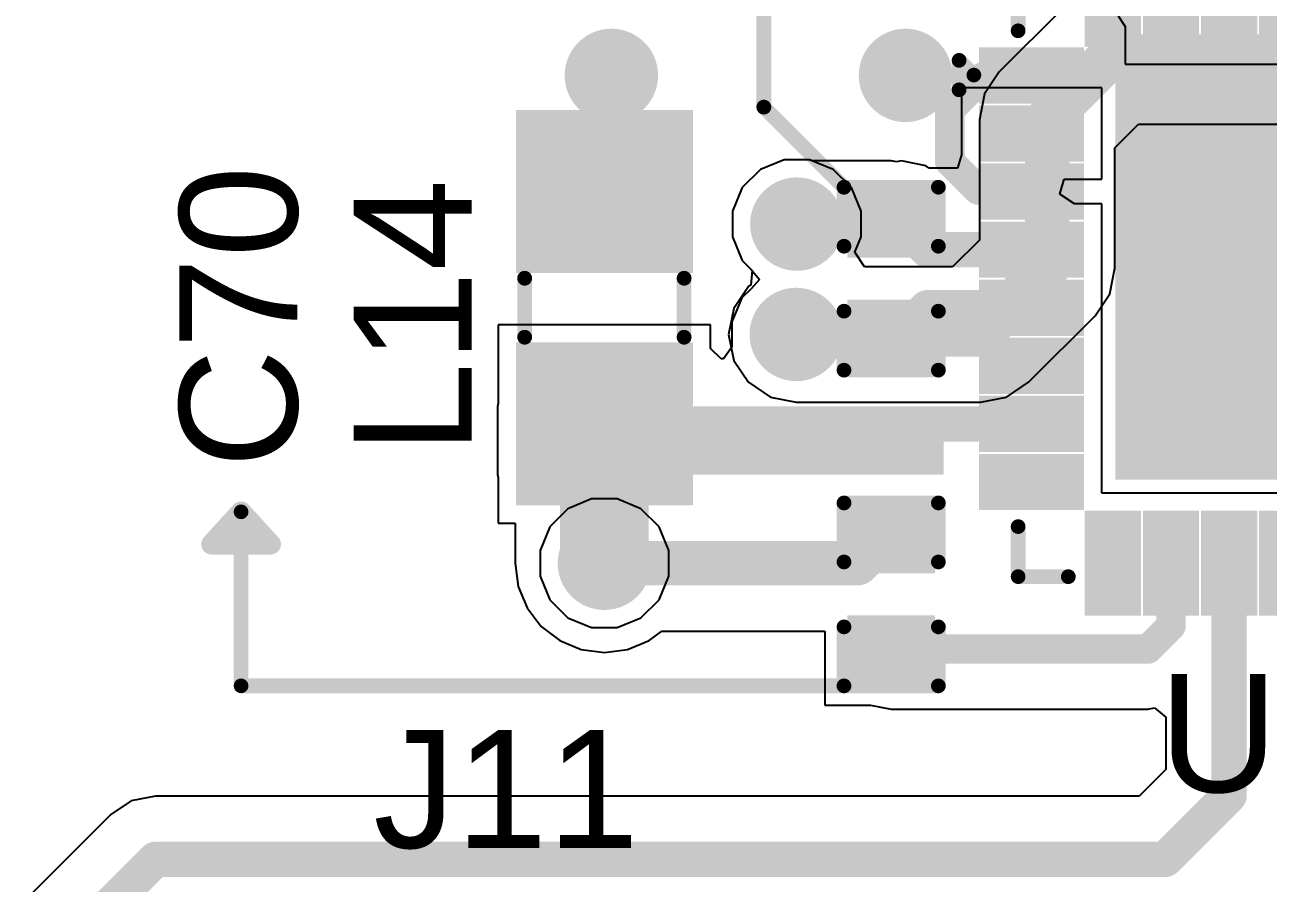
# Model space of a CAD drawing. Header units: millimetres. Extents: x 0 to 172, y 0 to 138.
# Drawn here: x 109.26 to 119.96, y 14.12 to 21.51 of the extents above; entities that cross this region are included whole.
import ezdxf

# ---------------------------------------------------------------- set-up
doc = ezdxf.new("R2010")
doc.units = ezdxf.units.MM
for name, color, linetype in [('BottomLayer', 5, 'Continuous'), ('BottomSolder', 6, 'Continuous'), ('TopLayer', 1, 'Continuous'), ('TopOverlay', 2, 'Continuous'), ('TopPaste', 8, 'Continuous'), ('TopSolder', 216, 'Continuous'), ('ViaHoleLayer', 16, 'Continuous')]:
    doc.layers.add(name, color=color, linetype=linetype)
doc.styles.add('Arial', font='', dxfattribs={"height": 0.2})
doc.styles.get('Arial').set_extended_font_data('Arial')

# ---------------------------------------------------------------- blocks, each defined once
blk = doc.blocks.new('32_QFN_7')
at = {"layer": 'TopLayer'}
for points in [[(-1.61, 2.1), (-1.89, 2.1), (-1.89, 2.8), (-1.61, 2.8)], [(-1.11, 2.1), (-1.39, 2.1), (-1.39, 2.8), (-1.11, 2.8)], [(-0.61, 2.1), (-0.89, 2.1), (-0.89, 2.8), (-0.61, 2.8)], [(-0.11, 2.1), (-0.39, 2.1), (-0.39, 2.8), (-0.11, 2.8)], [(0.39, 2.1), (0.11, 2.1), (0.11, 2.8), (0.39, 2.8)], [(0.89, 2.1), (0.61, 2.1), (0.61, 2.8), (0.89, 2.8)], [(1.39, 2.1), (1.11, 2.1), (1.11, 2.8), (1.39, 2.8)], [(1.89, 2.1), (1.61, 2.1), (1.61, 2.8), (1.89, 2.8)], [(-2.8, 1.61), (-2.8, 1.89), (-2.1, 1.89), (-2.1, 1.61)], [(2.1, 1.61), (2.1, 1.89), (2.8, 1.89), (2.8, 1.61)], [(1.627, -1.627), (-1.627, -1.627), (-1.627, 1.627), (1.627, 1.627)], [(-2.8, 1.11), (-2.8, 1.39), (-2.1, 1.39), (-2.1, 1.11)], [(2.1, 1.11), (2.1, 1.39), (2.8, 1.39), (2.8, 1.11)], [(-2.8, 0.61), (-2.8, 0.89), (-2.1, 0.89), (-2.1, 0.61)], [(2.1, 0.61), (2.1, 0.89), (2.8, 0.89), (2.8, 0.61)], [(-2.8, 0.11), (-2.8, 0.39), (-2.1, 0.39), (-2.1, 0.11)], [(2.1, 0.11), (2.1, 0.39), (2.8, 0.39), (2.8, 0.11)], [(-2.8, -0.39), (-2.8, -0.11), (-2.1, -0.11), (-2.1, -0.39)], [(2.1, -0.39), (2.1, -0.11), (2.8, -0.11), (2.8, -0.39)], [(-2.8, -0.89), (-2.8, -0.61), (-2.1, -0.61), (-2.1, -0.89)], [(2.1, -0.89), (2.1, -0.61), (2.8, -0.61), (2.8, -0.89)], [(-2.8, -1.39), (-2.8, -1.11), (-2.1, -1.11), (-2.1, -1.39)], [(2.1, -1.39), (2.1, -1.11), (2.8, -1.11), (2.8, -1.39)], [(-2.8, -1.89), (-2.8, -1.61), (-2.1, -1.61), (-2.1, -1.89)], [(2.1, -1.89), (2.1, -1.61), (2.8, -1.61), (2.8, -1.89)], [(-1.61, -2.8), (-1.89, -2.8), (-1.89, -2.1), (-1.61, -2.1)], [(-1.11, -2.8), (-1.39, -2.8), (-1.39, -2.1), (-1.11, -2.1)], [(-0.61, -2.8), (-0.89, -2.8), (-0.89, -2.1), (-0.61, -2.1)], [(-0.11, -2.8), (-0.39, -2.8), (-0.39, -2.1), (-0.11, -2.1)], [(0.39, -2.8), (0.11, -2.8), (0.11, -2.1), (0.39, -2.1)], [(0.89, -2.8), (0.61, -2.8), (0.61, -2.1), (0.89, -2.1)], [(1.39, -2.8), (1.11, -2.8), (1.11, -2.1), (1.39, -2.1)], [(1.89, -2.8), (1.61, -2.8), (1.61, -2.1), (1.89, -2.1)]]:
    blk.add_hatch(color=1, dxfattribs=at).paths.add_polyline_path(points)
at = {"layer": 'TopPaste'}
for points in [[(-1.61, 2.1), (-1.89, 2.1), (-1.89, 2.8), (-1.61, 2.8)], [(-1.11, 2.1), (-1.39, 2.1), (-1.39, 2.8), (-1.11, 2.8)], [(-0.61, 2.1), (-0.89, 2.1), (-0.89, 2.8), (-0.61, 2.8)], [(-0.11, 2.1), (-0.39, 2.1), (-0.39, 2.8), (-0.11, 2.8)], [(0.39, 2.1), (0.11, 2.1), (0.11, 2.8), (0.39, 2.8)], [(0.89, 2.1), (0.61, 2.1), (0.61, 2.8), (0.89, 2.8)], [(1.39, 2.1), (1.11, 2.1), (1.11, 2.8), (1.39, 2.8)], [(1.89, 2.1), (1.61, 2.1), (1.61, 2.8), (1.89, 2.8)], [(-2.8, 1.61), (-2.8, 1.89), (-2.1, 1.89), (-2.1, 1.61)], [(2.1, 1.61), (2.1, 1.89), (2.8, 1.89), (2.8, 1.61)], [(1.627, -1.627), (-1.627, -1.627), (-1.627, 1.627), (1.627, 1.627)], [(-2.8, 1.11), (-2.8, 1.39), (-2.1, 1.39), (-2.1, 1.11)], [(2.1, 1.11), (2.1, 1.39), (2.8, 1.39), (2.8, 1.11)], [(-2.8, 0.61), (-2.8, 0.89), (-2.1, 0.89), (-2.1, 0.61)], [(2.1, 0.61), (2.1, 0.89), (2.8, 0.89), (2.8, 0.61)], [(-2.8, 0.11), (-2.8, 0.39), (-2.1, 0.39), (-2.1, 0.11)], [(2.1, 0.11), (2.1, 0.39), (2.8, 0.39), (2.8, 0.11)], [(-2.8, -0.39), (-2.8, -0.11), (-2.1, -0.11), (-2.1, -0.39)], [(2.1, -0.39), (2.1, -0.11), (2.8, -0.11), (2.8, -0.39)], [(-2.8, -0.89), (-2.8, -0.61), (-2.1, -0.61), (-2.1, -0.89)], [(2.1, -0.89), (2.1, -0.61), (2.8, -0.61), (2.8, -0.89)], [(-2.8, -1.39), (-2.8, -1.11), (-2.1, -1.11), (-2.1, -1.39)], [(2.1, -1.39), (2.1, -1.11), (2.8, -1.11), (2.8, -1.39)], [(-2.8, -1.89), (-2.8, -1.61), (-2.1, -1.61), (-2.1, -1.89)], [(2.1, -1.89), (2.1, -1.61), (2.8, -1.61), (2.8, -1.89)], [(-1.61, -2.8), (-1.89, -2.8), (-1.89, -2.1), (-1.61, -2.1)], [(-1.11, -2.8), (-1.39, -2.8), (-1.39, -2.1), (-1.11, -2.1)], [(-0.61, -2.8), (-0.89, -2.8), (-0.89, -2.1), (-0.61, -2.1)], [(-0.11, -2.8), (-0.39, -2.8), (-0.39, -2.1), (-0.11, -2.1)], [(0.39, -2.8), (0.11, -2.8), (0.11, -2.1), (0.39, -2.1)], [(0.89, -2.8), (0.61, -2.8), (0.61, -2.1), (0.89, -2.1)], [(1.39, -2.8), (1.11, -2.8), (1.11, -2.1), (1.39, -2.1)], [(1.89, -2.8), (1.61, -2.8), (1.61, -2.1), (1.89, -2.1)]]:
    blk.add_hatch(color=8, dxfattribs=at).paths.add_polyline_path(points)
at = {"layer": 'TopSolder'}
for points in [[(-1.508, 1.998), (-1.992, 1.998), (-1.992, 2.902), (-1.508, 2.902)], [(-1.008, 1.998), (-1.492, 1.998), (-1.492, 2.902), (-1.008, 2.902)], [(-0.508, 1.998), (-0.992, 1.998), (-0.992, 2.902), (-0.508, 2.902)], [(-0.008, 1.998), (-0.492, 1.998), (-0.492, 2.902), (-0.008, 2.902)], [(0.492, 1.998), (0.008, 1.998), (0.008, 2.902), (0.492, 2.902)], [(0.992, 1.998), (0.508, 1.998), (0.508, 2.902), (0.992, 2.902)], [(1.492, 1.998), (1.008, 1.998), (1.008, 2.902), (1.492, 2.902)], [(1.992, 1.998), (1.508, 1.998), (1.508, 2.902), (1.992, 2.902)], [(-2.902, 1.508), (-2.902, 1.992), (-1.998, 1.992), (-1.998, 1.508)], [(1.998, 1.508), (1.998, 1.992), (2.902, 1.992), (2.902, 1.508)], [(1.729, -1.729), (-1.729, -1.729), (-1.729, 1.729), (1.729, 1.729)], [(-2.902, 1.008), (-2.902, 1.492), (-1.998, 1.492), (-1.998, 1.008)], [(1.998, 1.008), (1.998, 1.492), (2.902, 1.492), (2.902, 1.008)], [(-2.902, 0.508), (-2.902, 0.992), (-1.998, 0.992), (-1.998, 0.508)], [(1.998, 0.508), (1.998, 0.992), (2.902, 0.992), (2.902, 0.508)], [(-2.902, 0.008), (-2.902, 0.492), (-1.998, 0.492), (-1.998, 0.008)], [(1.998, 0.008), (1.998, 0.492), (2.902, 0.492), (2.902, 0.008)], [(-2.902, -0.492), (-2.902, -0.008), (-1.998, -0.008), (-1.998, -0.492)], [(1.998, -0.492), (1.998, -0.008), (2.902, -0.008), (2.902, -0.492)], [(-2.902, -0.992), (-2.902, -0.508), (-1.998, -0.508), (-1.998, -0.992)], [(1.998, -0.992), (1.998, -0.508), (2.902, -0.508), (2.902, -0.992)], [(-2.902, -1.492), (-2.902, -1.008), (-1.998, -1.008), (-1.998, -1.492)], [(1.998, -1.492), (1.998, -1.008), (2.902, -1.008), (2.902, -1.492)], [(-2.902, -1.992), (-2.902, -1.508), (-1.998, -1.508), (-1.998, -1.992)], [(1.998, -1.992), (1.998, -1.508), (2.902, -1.508), (2.902, -1.992)], [(-1.508, -2.902), (-1.992, -2.902), (-1.992, -1.998), (-1.508, -1.998)], [(-1.008, -2.902), (-1.492, -2.902), (-1.492, -1.998), (-1.008, -1.998)], [(-0.508, -2.902), (-0.992, -2.902), (-0.992, -1.998), (-0.508, -1.998)], [(-0.008, -2.902), (-0.492, -2.902), (-0.492, -1.998), (-0.008, -1.998)], [(0.492, -2.902), (0.008, -2.902), (0.008, -1.998), (0.492, -1.998)], [(0.992, -2.902), (0.508, -2.902), (0.508, -1.998), (0.992, -1.998)], [(1.492, -2.902), (1.008, -2.902), (1.008, -1.998), (1.492, -1.998)], [(1.992, -2.902), (1.508, -2.902), (1.508, -1.998), (1.992, -1.998)]]:
    blk.add_hatch(color=216, dxfattribs=at).paths.add_polyline_path(points)
at = {"layer": 'TopOverlay', "const_width": 0.127}
for points in [[(-2.565, 2.565), (-2.134, 2.565)], [(-2.565, 2.134), (-2.565, 2.565)], [(2.134, 2.565), (2.565, 2.565)], [(2.565, 2.134), (2.565, 2.565)], [(-3.073, 1.626), (-3.073, 1.88)], [(-3.073, 1.88), (-2.946, 1.753)], [(-3.073, 1.626), (-2.946, 1.753)], [(-2.565, -2.565), (-2.565, -2.134)], [(2.565, -2.565), (2.565, -2.134)], [(-2.565, -2.565), (-2.134, -2.565)], [(2.134, -2.565), (2.565, -2.565)]]:
    blk.add_lwpolyline(points, dxfattribs=at)
at = {"layer": 'TopOverlay', "const_width": 0.0635}
for points in [[(-2.597, 2.565, 1), (-2.534, 2.565, 1)], [(-2.597, 2.565, 1), (-2.534, 2.565, 1)], [(-2.165, 2.565, 1), (-2.102, 2.565, 1)], [(2.102, 2.565, 1), (2.165, 2.565, 1)], [(2.534, 2.565, 1), (2.597, 2.565, 1)], [(2.534, 2.565, 1), (2.597, 2.565, 1)], [(-2.597, 2.134, 1), (-2.534, 2.134, 1)], [(2.534, 2.134, 1), (2.597, 2.134, 1)], [(-3.105, 1.88, 1), (-3.042, 1.88, 1)], [(-3.105, 1.88, 1), (-3.042, 1.88, 1)], [(-2.978, 1.753, 1), (-2.915, 1.753, 1)], [(-2.978, 1.753, 1), (-2.915, 1.753, 1)], [(-3.105, 1.626, 1), (-3.042, 1.626, 1)], [(-3.105, 1.626, 1), (-3.042, 1.626, 1)], [(-2.597, -2.134, 1), (-2.534, -2.134, 1)], [(2.534, -2.134, 1), (2.597, -2.134, 1)], [(-2.597, -2.565, 1), (-2.534, -2.565, 1)], [(-2.597, -2.565, 1), (-2.534, -2.565, 1)], [(-2.165, -2.565, 1), (-2.102, -2.565, 1)], [(2.102, -2.565, 1), (2.165, -2.565, 1)], [(2.534, -2.565, 1), (2.597, -2.565, 1)], [(2.534, -2.565, 1), (2.597, -2.565, 1)]]:
    blk.add_lwpolyline(points, format="xyb", close=True, dxfattribs=at)
blk = doc.blocks.new('I___0805_241')
at = {"layer": 'TopLayer'}
for points in [[(-1.6, 0.66), (-0.4, 0.66), (-0.4, -0.66), (-1.6, -0.66)], [(0.4, 0.66), (1.6, 0.66), (1.6, -0.66), (0.4, -0.66)]]:
    blk.add_hatch(color=1, dxfattribs=at).paths.add_polyline_path(points)
at = {"layer": 'TopPaste'}
for points in [[(-1.6, 0.66), (-0.4, 0.66), (-0.4, -0.66), (-1.6, -0.66)], [(0.4, 0.66), (1.6, 0.66), (1.6, -0.66), (0.4, -0.66)]]:
    blk.add_hatch(color=8, dxfattribs=at).paths.add_polyline_path(points)
at = {"layer": 'TopSolder'}
for points in [[(-1.702, 0.762), (-0.298, 0.762), (-0.298, -0.762), (-1.702, -0.762)], [(0.298, 0.762), (1.702, 0.762), (1.702, -0.762), (0.298, -0.762)]]:
    blk.add_hatch(color=216, dxfattribs=at).paths.add_polyline_path(points)
at = {"layer": 'TopOverlay', "const_width": 0.127}
for points in [[(-0.254, 0.686), (0.254, 0.686)], [(-0.254, -0.686), (0.254, -0.686)]]:
    blk.add_lwpolyline(points, dxfattribs=at)
at = {"layer": 'TopOverlay', "const_width": 0.0635}
for points in [[(-0.286, 0.686, 1), (-0.222, 0.686, 1)], [(0.222, 0.686, 1), (0.286, 0.686, 1)], [(-0.286, -0.686, 1), (-0.222, -0.686, 1)], [(0.222, -0.686, 1), (0.286, -0.686, 1)]]:
    blk.add_lwpolyline(points, format="xyb", close=True, dxfattribs=at)
blk = doc.blocks.new('C___0402_361')
at = {"layer": 'TopLayer'}
for points in [[(-0.699, -0.318), (-0.699, 0.318), (-0.241, 0.318), (-0.241, -0.318)], [(0.241, -0.318), (0.241, 0.318), (0.699, 0.318), (0.699, -0.318)]]:
    blk.add_hatch(color=1, dxfattribs=at).paths.add_polyline_path(points)
at = {"layer": 'TopPaste'}
for points in [[(-0.699, -0.318), (-0.699, 0.318), (-0.241, 0.318), (-0.241, -0.318)], [(0.241, -0.318), (0.241, 0.318), (0.699, 0.318), (0.699, -0.318)]]:
    blk.add_hatch(color=8, dxfattribs=at).paths.add_polyline_path(points)
at = {"layer": 'TopSolder'}
for points in [[(-0.758, -0.377), (-0.758, 0.377), (-0.181, 0.377), (-0.181, -0.377)], [(0.181, -0.377), (0.181, 0.377), (0.758, 0.377), (0.758, -0.377)]]:
    blk.add_hatch(color=216, dxfattribs=at).paths.add_polyline_path(points)
at = {"layer": 'TopOverlay', "const_width": 0.127}
for points in [[(-0.787, 0.406), (-0.787, -0.406)], [(-0.787, 0.406), (-0.279, 0.406)], [(0.279, 0.406), (0.787, 0.406)], [(0.787, 0.406), (0.787, -0.406)], [(-0.787, -0.406), (-0.279, -0.406)], [(0.279, -0.406), (0.787, -0.406)]]:
    blk.add_lwpolyline(points, dxfattribs=at)
at = {"layer": 'TopOverlay', "const_width": 0.0635}
for points in [[(-0.819, 0.406, 1), (-0.756, 0.406, 1)], [(-0.819, 0.406, 1), (-0.756, 0.406, 1)], [(-0.311, 0.406, 1), (-0.248, 0.406, 1)], [(0.248, 0.406, 1), (0.311, 0.406, 1)], [(0.756, 0.406, 1), (0.819, 0.406, 1)], [(0.756, 0.406, 1), (0.819, 0.406, 1)], [(-0.819, -0.406, 1), (-0.756, -0.406, 1)], [(-0.819, -0.406, 1), (-0.756, -0.406, 1)], [(-0.311, -0.406, 1), (-0.248, -0.406, 1)], [(0.248, -0.406, 1), (0.311, -0.406, 1)], [(0.756, -0.406, 1), (0.819, -0.406, 1)], [(0.756, -0.406, 1), (0.819, -0.406, 1)]]:
    blk.add_lwpolyline(points, format="xyb", close=True, dxfattribs=at)
blk = doc.blocks.new('C___0402_364')
at = {"layer": 'TopLayer'}
for points in [[(-0.699, -0.318), (-0.699, 0.318), (-0.241, 0.318), (-0.241, -0.318)], [(0.241, -0.318), (0.241, 0.318), (0.699, 0.318), (0.699, -0.318)]]:
    blk.add_hatch(color=1, dxfattribs=at).paths.add_polyline_path(points)
at = {"layer": 'TopPaste'}
for points in [[(-0.699, -0.318), (-0.699, 0.318), (-0.241, 0.318), (-0.241, -0.318)], [(0.241, -0.318), (0.241, 0.318), (0.699, 0.318), (0.699, -0.318)]]:
    blk.add_hatch(color=8, dxfattribs=at).paths.add_polyline_path(points)
at = {"layer": 'TopSolder'}
for points in [[(-0.758, -0.377), (-0.758, 0.377), (-0.181, 0.377), (-0.181, -0.377)], [(0.181, -0.377), (0.181, 0.377), (0.758, 0.377), (0.758, -0.377)]]:
    blk.add_hatch(color=216, dxfattribs=at).paths.add_polyline_path(points)
at = {"layer": 'TopOverlay', "const_width": 0.127}
for points in [[(-0.787, 0.406), (-0.787, -0.406)], [(-0.787, 0.406), (-0.279, 0.406)], [(0.279, 0.406), (0.787, 0.406)], [(0.787, 0.406), (0.787, -0.406)], [(-0.787, -0.406), (-0.279, -0.406)], [(0.279, -0.406), (0.787, -0.406)]]:
    blk.add_lwpolyline(points, dxfattribs=at)
at = {"layer": 'TopOverlay', "const_width": 0.0635}
for points in [[(-0.819, 0.406, 1), (-0.756, 0.406, 1)], [(-0.819, 0.406, 1), (-0.756, 0.406, 1)], [(-0.311, 0.406, 1), (-0.248, 0.406, 1)], [(0.248, 0.406, 1), (0.311, 0.406, 1)], [(0.756, 0.406, 1), (0.819, 0.406, 1)], [(0.756, 0.406, 1), (0.819, 0.406, 1)], [(-0.819, -0.406, 1), (-0.756, -0.406, 1)], [(-0.819, -0.406, 1), (-0.756, -0.406, 1)], [(-0.311, -0.406, 1), (-0.248, -0.406, 1)], [(0.248, -0.406, 1), (0.311, -0.406, 1)], [(0.756, -0.406, 1), (0.819, -0.406, 1)], [(0.756, -0.406, 1), (0.819, -0.406, 1)]]:
    blk.add_lwpolyline(points, format="xyb", close=True, dxfattribs=at)

msp = doc.modelspace()

# ---------------------------------------------------------------- hatches: boundary and pattern name
at = {"layer": 'BottomLayer'}
h = msp.add_hatch(color=5, dxfattribs=at)
edge = h.paths.add_edge_path()
edge.add_arc((114.309, 21.077), 0.3, 0, 360)
h = msp.add_hatch(color=5, dxfattribs=at)
edge = h.paths.add_edge_path()
edge.add_arc((116.84, 21.077), 0.3, 0, 360)
h = msp.add_hatch(color=5, dxfattribs=at)
edge = h.paths.add_edge_path()
edge.add_arc((119.265, 20.437), 0.3, 0, 360)
h = msp.add_hatch(color=5, dxfattribs=at)
edge = h.paths.add_edge_path()
edge.add_arc((115.905, 19.797), 0.3, 0, 360)
h = msp.add_hatch(color=5, dxfattribs=at)
edge = h.paths.add_edge_path()
edge.add_arc((115.9, 18.847), 0.3, 0, 360)
h = msp.add_hatch(color=5, dxfattribs=at)
edge = h.paths.add_edge_path()
edge.add_arc((119.265, 18.217), 0.3, 0, 360)
h = msp.add_hatch(color=5, dxfattribs=at)
edge = h.paths.add_edge_path()
edge.add_arc((114.249, 16.877), 0.3, 0, 360)
at = {"layer": 'BottomSolder'}
h = msp.add_hatch(color=6, dxfattribs=at)
edge = h.paths.add_edge_path()
edge.add_arc((114.309, 21.077), 0.402, 0, 360)
h = msp.add_hatch(color=6, dxfattribs=at)
edge = h.paths.add_edge_path()
edge.add_arc((116.84, 21.077), 0.402, 0, 360)
h = msp.add_hatch(color=6, dxfattribs=at)
edge = h.paths.add_edge_path()
edge.add_arc((119.265, 20.437), 0.402, 0, 360)
h = msp.add_hatch(color=6, dxfattribs=at)
edge = h.paths.add_edge_path()
edge.add_arc((115.905, 19.797), 0.402, 0, 360)
h = msp.add_hatch(color=6, dxfattribs=at)
edge = h.paths.add_edge_path()
edge.add_arc((115.9, 18.847), 0.402, 0, 360)
h = msp.add_hatch(color=6, dxfattribs=at)
edge = h.paths.add_edge_path()
edge.add_arc((119.265, 18.217), 0.402, 0, 360)
h = msp.add_hatch(color=6, dxfattribs=at)
edge = h.paths.add_edge_path()
edge.add_arc((114.249, 16.877), 0.402, 0, 360)
at = {"layer": 'TopLayer'}
h = msp.add_hatch(color=1, dxfattribs=at)
edge = h.paths.add_edge_path()
edge.add_arc((114.309, 21.077), 0.3, 0, 360)
h = msp.add_hatch(color=1, dxfattribs=at)
edge = h.paths.add_edge_path()
edge.add_arc((116.84, 21.077), 0.3, 0, 360)
h = msp.add_hatch(color=1, dxfattribs=at)
edge = h.paths.add_edge_path()
edge.add_arc((119.265, 20.437), 0.3, 0, 360)
h = msp.add_hatch(color=1, dxfattribs=at)
edge = h.paths.add_edge_path()
edge.add_arc((115.905, 19.797), 0.3, 0, 360)
h = msp.add_hatch(color=1, dxfattribs=at)
edge = h.paths.add_edge_path()
edge.add_arc((115.9, 18.847), 0.3, 0, 360)
h = msp.add_hatch(color=1, dxfattribs=at)
edge = h.paths.add_edge_path()
edge.add_arc((119.265, 18.217), 0.3, 0, 360)
msp.add_hatch(color=1, dxfattribs=at).paths.add_polyline_path([(113.589, 17.641), (117.17, 17.641), (117.17, 18.228), (113.589, 18.228)])
h = msp.add_hatch(color=1, dxfattribs=at)
edge = h.paths.add_edge_path()
edge.add_arc((114.249, 16.877), 0.3, 0, 360)
at = {"layer": 'TopSolder'}
h = msp.add_hatch(color=216, dxfattribs=at)
edge = h.paths.add_edge_path()
edge.add_arc((114.309, 21.077), 0.402, 0, 360)
h = msp.add_hatch(color=216, dxfattribs=at)
edge = h.paths.add_edge_path()
edge.add_arc((116.84, 21.077), 0.402, 0, 360)
h = msp.add_hatch(color=216, dxfattribs=at)
edge = h.paths.add_edge_path()
edge.add_arc((119.265, 20.437), 0.402, 0, 360)
h = msp.add_hatch(color=216, dxfattribs=at)
edge = h.paths.add_edge_path()
edge.add_arc((115.905, 19.797), 0.402, 0, 360)
h = msp.add_hatch(color=216, dxfattribs=at)
edge = h.paths.add_edge_path()
edge.add_arc((115.9, 18.847), 0.402, 0, 360)
h = msp.add_hatch(color=216, dxfattribs=at)
edge = h.paths.add_edge_path()
edge.add_arc((119.265, 18.217), 0.402, 0, 360)
h = msp.add_hatch(color=216, dxfattribs=at)
edge = h.paths.add_edge_path()
edge.add_arc((114.249, 16.877), 0.402, 0, 360)
at = {"layer": 'ViaHoleLayer'}
h = msp.add_hatch(color=16, dxfattribs=at)
edge = h.paths.add_edge_path()
edge.add_arc((114.309, 21.077), 0.15, 0, 360)
h = msp.add_hatch(color=16, dxfattribs=at)
edge = h.paths.add_edge_path()
edge.add_arc((116.84, 21.077), 0.15, 0, 360)
h = msp.add_hatch(color=16, dxfattribs=at)
edge = h.paths.add_edge_path()
edge.add_arc((119.265, 20.437), 0.15, 0, 360)
h = msp.add_hatch(color=16, dxfattribs=at)
edge = h.paths.add_edge_path()
edge.add_arc((115.905, 19.797), 0.15, 0, 360)
h = msp.add_hatch(color=16, dxfattribs=at)
edge = h.paths.add_edge_path()
edge.add_arc((115.9, 18.847), 0.15, 0, 360)
h = msp.add_hatch(color=16, dxfattribs=at)
edge = h.paths.add_edge_path()
edge.add_arc((119.265, 18.217), 0.15, 0, 360)
h = msp.add_hatch(color=16, dxfattribs=at)
edge = h.paths.add_edge_path()
edge.add_arc((114.249, 16.877), 0.15, 0, 360)

# ---------------------------------------------------------------- linework, layer by layer
at = {"layer": 'BottomLayer'}
for p, q in [((118.191, 21.651), (117.647, 21.107)), ((117.647, 21.107), (117.521, 20.918)), ((117.521, 20.918), (117.477, 20.695)), ((117.477, 20.695), (117.477, 19.66)), ((118.642, 20.454), (118.844, 20.656)), ((118.844, 20.656), (135.069, 20.656)), ((118.642, 19.419), (118.642, 20.454)), ((115.795, 20.351), (115.591, 20.266)), ((116.015, 20.351), (115.795, 20.351)), ((116.219, 20.266), (116.015, 20.351)), ((115.591, 20.266), (115.436, 20.111)), ((116.375, 20.111), (116.219, 20.266)), ((115.436, 20.111), (115.351, 19.907)), ((116.459, 19.907), (116.375, 20.111)), ((115.351, 19.907), (115.351, 19.687)), ((116.459, 19.687), (116.459, 19.907)), ((115.351, 19.687), (115.436, 19.483)), ((116.405, 19.556), (116.459, 19.687)), ((117.477, 19.66), (117.246, 19.429)), ((115.436, 19.483), (115.52, 19.398)), ((116.487, 19.429), (116.405, 19.556)), ((115.52, 19.398), (115.508, 19.272)), ((117.246, 19.429), (116.487, 19.429)), ((118.598, 19.196), (118.642, 19.419)), ((115.488, 19.259), (115.362, 19.07)), ((115.508, 19.272), (115.488, 19.259)), ((118.471, 19.007), (118.598, 19.196)), ((115.362, 19.07), (115.318, 18.847)), ((117.899, 18.435), (118.471, 19.007)), ((115.318, 18.847), (115.362, 18.624)), ((115.362, 18.624), (115.488, 18.435)), ((115.488, 18.435), (115.677, 18.308)), ((117.71, 18.308), (117.899, 18.435)), ((115.677, 18.308), (115.9, 18.264)), ((117.487, 18.264), (117.71, 18.308)), ((115.9, 18.264), (117.487, 18.264)), ((113.935, 17.346), (113.78, 17.191)), ((114.139, 17.431), (113.935, 17.346)), ((114.359, 17.431), (114.139, 17.431)), ((114.563, 17.346), (114.359, 17.431)), ((114.719, 17.191), (114.563, 17.346)), ((113.78, 17.191), (113.695, 16.987)), ((114.803, 16.987), (114.719, 17.191)), ((113.695, 16.987), (113.695, 16.767)), ((114.803, 16.767), (114.803, 16.987)), ((113.695, 16.767), (113.78, 16.563)), ((114.719, 16.563), (114.803, 16.767)), ((113.78, 16.563), (113.935, 16.407)), ((114.563, 16.407), (114.719, 16.563)), ((113.935, 16.407), (114.139, 16.323)), ((114.359, 16.323), (114.563, 16.407)), ((114.139, 16.323), (114.359, 16.323))]:
    msp.add_line(p, q, dxfattribs=at)
at = {"layer": 'BottomLayer', "const_width": 0.381}
for points in [[(118.059, 20.695), (118.603, 21.239)], [(118.603, 21.239), (135.069, 21.239)], [(118.059, 19.419), (118.059, 20.695)], [(117.487, 18.847), (118.059, 19.419)], [(115.9, 18.847), (117.487, 18.847)]]:
    msp.add_lwpolyline(points, dxfattribs=at)
at = {"layer": 'BottomLayer', "const_width": 0.191}
for points in [[(118.508, 21.239, 1), (118.698, 21.239, 1)], [(118.508, 21.239, 1), (118.698, 21.239, 1)], [(117.964, 20.695, 1), (118.154, 20.695, 1)], [(117.964, 20.695, 1), (118.154, 20.695, 1)], [(117.964, 19.419, 1), (118.154, 19.419, 1)], [(117.964, 19.419, 1), (118.154, 19.419, 1)], [(115.805, 18.847, 1), (115.995, 18.847, 1)], [(117.392, 18.847, 1), (117.582, 18.847, 1)], [(117.392, 18.847, 1), (117.582, 18.847, 1)]]:
    msp.add_lwpolyline(points, format="xyb", close=True, dxfattribs=at)
at = {"layer": 'TopLayer'}
for p, q in [((118.67, 21.589), (118.731, 21.498)), ((118.731, 21.498), (118.731, 21.173)), ((118.731, 21.173), (122.221, 21.173)), ((118.529, 20.971), (117.321, 20.971)), ((117.321, 20.971), (117.321, 20.393)), ((118.529, 20.183), (118.529, 20.971)), ((115.795, 20.351), (115.591, 20.266)), ((116.015, 20.351), (115.795, 20.351)), ((116.04, 20.341), (116.015, 20.351)), ((116.717, 20.341), (116.04, 20.341)), ((116.762, 20.332), (116.717, 20.341)), ((116.806, 20.341), (116.762, 20.332)), ((117.014, 20.299), (116.806, 20.341)), ((117.321, 20.393), (117.289, 20.279)), ((115.591, 20.266), (115.436, 20.111)), ((117.044, 20.279), (117.014, 20.299)), ((117.289, 20.279), (117.044, 20.279)), ((118.168, 20.056), (118.206, 20.183)), ((118.206, 20.183), (118.529, 20.183)), ((115.436, 20.111), (115.351, 19.907)), ((118.295, 19.971), (118.168, 20.056)), ((115.351, 19.907), (115.351, 19.687)), ((118.529, 19.971), (118.295, 19.971)), ((118.529, 18.683), (118.529, 19.971)), ((115.351, 19.687), (115.436, 19.483)), ((115.436, 19.483), (115.511, 19.407)), ((115.511, 19.407), (115.584, 19.319)), ((115.584, 19.319), (115.511, 19.241)), ((115.431, 19.161), (115.346, 18.957)), ((115.511, 19.241), (115.431, 19.161)), ((115.346, 18.957), (115.346, 18.737)), ((115.163, 18.931), (113.335, 18.931)), ((113.335, 18.931), (113.335, 18.253)), ((115.163, 18.726), (115.163, 18.931)), ((115.253, 18.636), (115.163, 18.726)), ((115.346, 18.737), (115.275, 18.636)), ((115.275, 18.636), (115.253, 18.636)), ((118.529, 17.481), (118.529, 18.683)), ((113.335, 18.253), (113.33, 18.228)), ((113.33, 18.228), (113.33, 17.641)), ((113.33, 17.641), (113.335, 17.616)), ((113.335, 17.616), (113.335, 17.223)), ((122.221, 17.481), (118.529, 17.481)), ((113.335, 17.223), (113.481, 17.223)), ((113.481, 17.223), (113.481, 16.877)), ((113.481, 16.877), (113.507, 16.678)), ((113.507, 16.678), (113.584, 16.493)), ((113.584, 16.493), (113.706, 16.333)), ((113.706, 16.333), (113.865, 16.211)), ((114.633, 16.211), (114.742, 16.294)), ((114.742, 16.294), (116.146, 16.294)), ((116.146, 16.294), (116.146, 15.657)), ((113.865, 16.211), (114.05, 16.134)), ((114.448, 16.134), (114.633, 16.211)), ((114.05, 16.134), (114.249, 16.108)), ((114.249, 16.108), (114.448, 16.134)), ((116.146, 15.657), (116.539, 15.657)), ((116.539, 15.657), (116.717, 15.621)), ((116.717, 15.621), (118.927, 15.621)), ((118.927, 15.621), (118.983, 15.632)), ((118.983, 15.632), (119.081, 15.552)), ((119.081, 15.552), (119.081, 15.102)), ((119.081, 15.102), (118.851, 14.872)), ((110.386, 14.872), (110.177, 14.831)), ((118.851, 14.872), (110.386, 14.872)), ((110.177, 14.831), (110.001, 14.713)), ((110.001, 14.713), (109.262, 13.974))]:
    msp.add_line(p, q, dxfattribs=at)
for points, const_width in [([(114.309, 20.137), (114.309, 21.077)], 0.381), ([(117.221, 20.779), (117.506, 21.064)], 0.254), ([(117.506, 21.064), (117.912, 21.064)], 0.254), ([(117.912, 21.064), (117.925, 21.077)], 0.254), ([(117.221, 20.335), (117.221, 20.779)], 0.254), ([(117.221, 20.335), (117.466, 20.09)], 0.254), ([(114.249, 20.077), (114.309, 20.137)], 0.381), ([(117.466, 20.09), (117.912, 20.09)], 0.254), ([(117.912, 20.09), (117.925, 20.077)], 0.254), ([(115.905, 19.797), (116.717, 19.797)], 0.305), ([(116.806, 19.797), (117.026, 19.577)], 0.305), ([(117.026, 19.577), (117.925, 19.577)], 0.305), ([(116.844, 18.895), (117.026, 19.077)], 0.305), ([(117.026, 19.077), (117.925, 19.077)], 0.305), ([(116.717, 18.857), (116.755, 18.895)], 0.305), ([(116.755, 18.895), (116.844, 18.895)], 0.305), ([(115.9, 18.847), (115.905, 18.852)], 0.305), ([(115.905, 18.852), (116.712, 18.852)], 0.305), ([(116.712, 18.852), (116.717, 18.857)], 0.305), ([(114.249, 16.877), (114.249, 18.077)], 0.762), ([(114.309, 18.077), (117.925, 18.077)], 0.305), ([(116.426, 16.877), (116.628, 17.079)], 0.381), ([(116.628, 17.079), (116.717, 17.079)], 0.381), ([(114.249, 16.877), (116.426, 16.877)], 0.381), ([(119.625, 14.877), (119.625, 16.877)], 0.305), ([(119.125, 16.337), (119.125, 16.877)], 0.254), ([(118.927, 16.139), (119.125, 16.337)], 0.254), ([(116.717, 16.139), (118.927, 16.139)], 0.254), ([(119.076, 14.328), (119.625, 14.877)], 0.305), ([(109.646, 13.589), (110.386, 14.328)], 0.305), ([(110.386, 14.328), (119.076, 14.328)], 0.305)]:
    msp.add_lwpolyline(points, dxfattribs=dict(at, const_width=const_width))
for points, const_width in [([(114.214, 21.077, 1), (114.404, 21.077, 1)], 0.191), ([(117.443, 21.064, 1), (117.57, 21.064, 1)], 0.127), ([(117.443, 21.064, 1), (117.57, 21.064, 1)], 0.127), ([(117.848, 21.064, 1), (117.975, 21.064, 1)], 0.127), ([(117.848, 21.064, 1), (117.975, 21.064, 1)], 0.127), ([(117.861, 21.077, 1), (117.988, 21.077, 1)], 0.127), ([(117.157, 20.779, 1), (117.284, 20.779, 1)], 0.127), ([(117.157, 20.779, 1), (117.284, 20.779, 1)], 0.127), ([(117.157, 20.335, 1), (117.284, 20.335, 1)], 0.127), ([(117.157, 20.335, 1), (117.284, 20.335, 1)], 0.127), ([(114.154, 20.077, 1), (114.344, 20.077, 1)], 0.191), ([(114.214, 20.137, 1), (114.404, 20.137, 1)], 0.191), ([(114.214, 20.137, 1), (114.404, 20.137, 1)], 0.191), ([(117.403, 20.09, 1), (117.53, 20.09, 1)], 0.127), ([(117.403, 20.09, 1), (117.53, 20.09, 1)], 0.127), ([(117.848, 20.09, 1), (117.975, 20.09, 1)], 0.127), ([(117.848, 20.09, 1), (117.975, 20.09, 1)], 0.127), ([(117.861, 20.077, 1), (117.988, 20.077, 1)], 0.127), ([(115.829, 19.797, 1), (115.981, 19.797, 1)], 0.152), ([(116.641, 19.797, 1), (116.793, 19.797, 1)], 0.152), ([(116.73, 19.797, 1), (116.882, 19.797, 1)], 0.152), ([(116.95, 19.577, 1), (117.102, 19.577, 1)], 0.152), ([(116.95, 19.577, 1), (117.102, 19.577, 1)], 0.152), ([(117.848, 19.577, 1), (118.001, 19.577, 1)], 0.152), ([(116.95, 19.077, 1), (117.102, 19.077, 1)], 0.152), ([(116.95, 19.077, 1), (117.102, 19.077, 1)], 0.152), ([(117.848, 19.077, 1), (118.001, 19.077, 1)], 0.152), ([(116.679, 18.895, 1), (116.831, 18.895, 1)], 0.152), ([(116.679, 18.895, 1), (116.831, 18.895, 1)], 0.152), ([(116.768, 18.895, 1), (116.92, 18.895, 1)], 0.152), ([(116.768, 18.895, 1), (116.92, 18.895, 1)], 0.152), ([(115.824, 18.847, 1), (115.976, 18.847, 1)], 0.152), ([(115.829, 18.852, 1), (115.981, 18.852, 1)], 0.152), ([(115.829, 18.852, 1), (115.981, 18.852, 1)], 0.152), ([(116.636, 18.852, 1), (116.788, 18.852, 1)], 0.152), ([(116.636, 18.852, 1), (116.788, 18.852, 1)], 0.152), ([(116.641, 18.857, 1), (116.793, 18.857, 1)], 0.152), ([(116.641, 18.857, 1), (116.793, 18.857, 1)], 0.152), ([(114.059, 18.077, 1), (114.44, 18.077, 1)], 0.381), ([(114.233, 18.077, 1), (114.385, 18.077, 1)], 0.152), ([(117.848, 18.077, 1), (118.001, 18.077, 1)], 0.152), ([(114.059, 16.877, 1), (114.44, 16.877, 1)], 0.381), ([(116.533, 17.079, 1), (116.723, 17.079, 1)], 0.191), ([(116.533, 17.079, 1), (116.723, 17.079, 1)], 0.191), ([(116.622, 17.079, 1), (116.812, 17.079, 1)], 0.191), ([(114.154, 16.877, 1), (114.344, 16.877, 1)], 0.191), ([(116.331, 16.877, 1), (116.521, 16.877, 1)], 0.191), ([(116.331, 16.877, 1), (116.521, 16.877, 1)], 0.191), ([(119.548, 16.877, 1), (119.701, 16.877, 1)], 0.152), ([(119.061, 16.877, 1), (119.188, 16.877, 1)], 0.127), ([(119.061, 16.337, 1), (119.188, 16.337, 1)], 0.127), ([(119.061, 16.337, 1), (119.188, 16.337, 1)], 0.127), ([(116.654, 16.139, 1), (116.781, 16.139, 1)], 0.127), ([(118.863, 16.139, 1), (118.99, 16.139, 1)], 0.127), ([(118.863, 16.139, 1), (118.99, 16.139, 1)], 0.127), ([(119.548, 14.877, 1), (119.701, 14.877, 1)], 0.152), ([(119.548, 14.877, 1), (119.701, 14.877, 1)], 0.152), ([(110.309, 14.328, 1), (110.462, 14.328, 1)], 0.152), ([(110.309, 14.328, 1), (110.462, 14.328, 1)], 0.152), ([(119, 14.328, 1), (119.152, 14.328, 1)], 0.152), ([(119, 14.328, 1), (119.152, 14.328, 1)], 0.152)]:
    msp.add_lwpolyline(points, format="xyb", close=True, dxfattribs=dict(at, const_width=const_width))
at = {"layer": 'TopOverlay'}
for points, const_width in [([(115.621, 20.804), (115.621, 21.895)], 0.127), ([(115.621, 20.804), (116.311, 20.114)], 0.127), ([(110.868, 17.041), (111.122, 17.32)], 0.178), ([(111.122, 17.32), (111.376, 17.041)], 0.178), ([(111.122, 15.822), (111.122, 17.32)], 0.127), ([(110.868, 17.041), (111.122, 17.041)], 0.178), ([(111.122, 17.041), (111.376, 17.041)], 0.178), ([(111.122, 15.822), (116.311, 15.822)], 0.127)]:
    msp.add_lwpolyline(points, dxfattribs=dict(at, const_width=const_width))
for points, const_width in [([(115.589, 20.804, 1), (115.653, 20.804, 1)], 0.0635), ([(115.589, 20.804, 1), (115.653, 20.804, 1)], 0.0635), ([(116.279, 20.114, 1), (116.342, 20.114, 1)], 0.0635), ([(111.078, 17.32, 1), (111.167, 17.32, 1)], 0.0889), ([(111.078, 17.32, 1), (111.167, 17.32, 1)], 0.0889), ([(111.091, 17.32, 1), (111.154, 17.32, 1)], 0.0635), ([(110.824, 17.041, 1), (110.913, 17.041, 1)], 0.0889), ([(110.824, 17.041, 1), (110.913, 17.041, 1)], 0.0889), ([(111.078, 17.041, 1), (111.167, 17.041, 1)], 0.0889), ([(111.078, 17.041, 1), (111.167, 17.041, 1)], 0.0889), ([(111.332, 17.041, 1), (111.421, 17.041, 1)], 0.0889), ([(111.332, 17.041, 1), (111.421, 17.041, 1)], 0.0889), ([(111.091, 15.822, 1), (111.154, 15.822, 1)], 0.0635), ([(111.091, 15.822, 1), (111.154, 15.822, 1)], 0.0635), ([(116.279, 15.822, 1), (116.342, 15.822, 1)], 0.0635)]:
    msp.add_lwpolyline(points, format="xyb", close=True, dxfattribs=dict(at, const_width=const_width))

# ---------------------------------------------------------------- block references
msp.add_blockref('32_QFN_7', (120.375, 19.327))
at = {"rotation": 90}
for name, p in [('I___0805_241', (114.249, 19.077)), ('C___0402_364', (116.717, 19.327)), ('C___0402_361', (116.717, 16.609))]:
    msp.add_blockref(name, p, dxfattribs=at)

# ---------------------------------------------------------------- texts
at = {"layer": 'TopOverlay', "style": 'Arial'}
for s, p in [('C70', (111.607, 17.696)), ('L14', (113.106, 17.816))]:
    msp.add_text(s, height=1.016, rotation=90, dxfattribs=at).set_placement(p)
for s, p in [('U27', (119.02, 14.907)), ('J11', (112.26, 14.427))]:
    msp.add_text(s, height=1.016, dxfattribs=at).set_placement(p)

doc.saveas('drawing.dxf')
